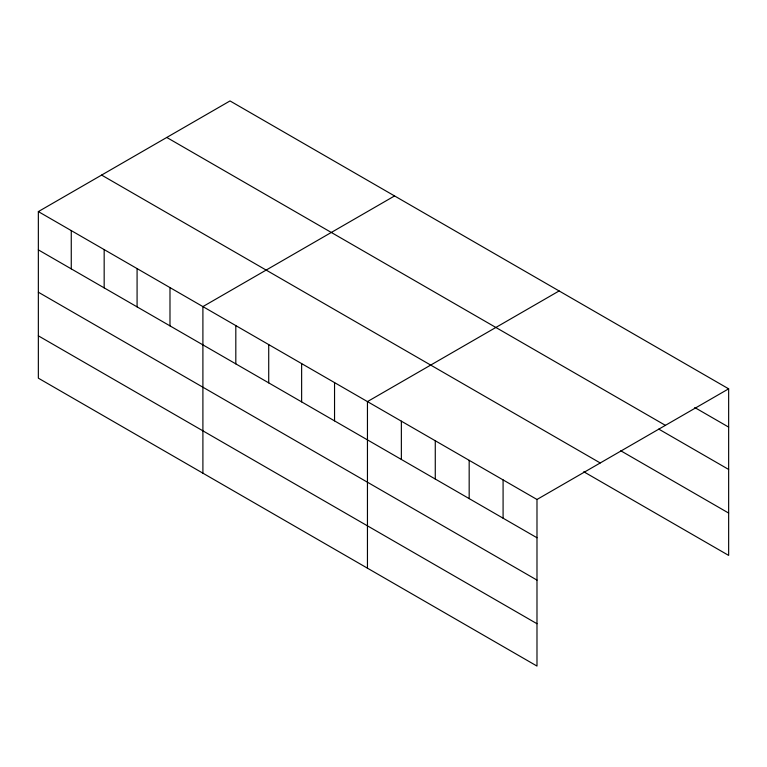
<?xml version="1.0" encoding="UTF-8"?>
<svg xmlns="http://www.w3.org/2000/svg" width="767" height="767" viewBox="0 0 767 767"><rect width="100%" height="100%" fill="white"/><g stroke="black" fill="none" stroke-linecap="round" stroke-linejoin="round"><path stroke-width="1.15" d="M583.773 471.763L728.65 555.404L728.65 388.831L230.014 100.937L38.35 211.596L38.35 378.169L536.986 666.063L536.986 499.48L38.35 211.596M394.564 195.94L202.9 306.599L202.9 473.172M559.114 290.942L367.451 401.601L367.451 568.174M536.986 499.48L728.65 388.831M694.739 407.526L728.65 427.104M166.765 137.456L665.401 425.34M658.776 429.108L728.65 469.442M620.762 450.775L728.65 513.065M101.599 175.077L600.235 462.961M38.35 249.869L536.986 537.763M38.35 292.208L536.986 580.101M38.35 335.831L536.986 623.724M503.085 479.902L503.085 518.185M469.174 460.325L469.174 498.608M435.272 440.747L435.272 479.03M401.362 421.179L401.362 459.452M334.546 382.599L334.546 420.882M301.632 363.596L301.632 401.879M268.718 344.594L268.718 382.877M235.814 325.601L235.814 363.874M169.986 287.596L169.986 325.879M137.082 268.594L137.082 306.877M104.168 249.591L104.168 287.874M71.264 230.589L71.264 268.872"/></g></svg>
